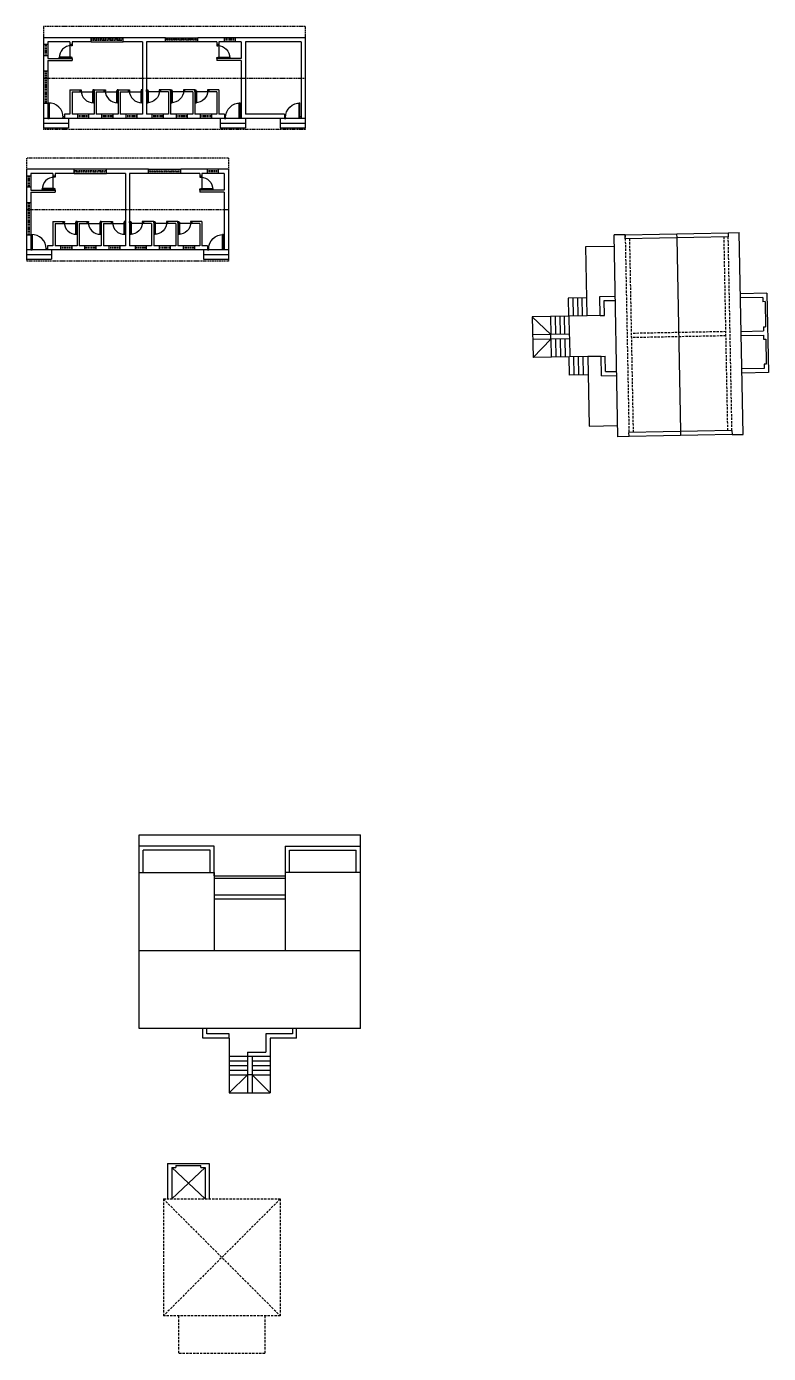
# Model space of a CAD drawing. Extents: x 2080 to 102399, y 2071 to 93424.
# Drawn here: x 87073 to 88672, y 64133 to 66992 of the extents above; entities that cross this region are included whole.
import ezdxf

# ---------------------------------------------------------------- set-up
doc = ezdxf.new("R2010")
doc.units = 0
doc.header["$LTSCALE"] = 20
doc.header["$MEASUREMENT"] = 0
doc.linetypes.add('HIDDEN', pattern=[0.375, 0.25, -0.125])
doc.linetypes.add('HIDDEN2', pattern=[0.1875, 0.125, -0.0625])
for name, color, linetype in [('DOOR', 1, 'Continuous'), ('Roof lilne', 31, 'Continuous'), ('wall', 13, 'Continuous'), ('WINDOW', 4, 'Continuous'), ('winsill', 5, 'Continuous')]:
    doc.layers.add(name, color=color, linetype=linetype)

# ---------------------------------------------------------------- blocks, each defined once
blk = doc.blocks.new('DR1H902')
at = {"color": 0}
for p, q in [((-0.5, 0), (-0.5, 1)), ((-0.5, 1), (-0.45, 1)), ((-0.45, 0), (-0.45, 1)), ((-0.5, 0), (-0.45, 0))]:
    blk.add_line(p, q, dxfattribs=at)
blk.add_arc((-0.5, 0), 1, 0, 91.70698, dxfattribs=at)
blk = doc.blocks.new('A$C3B4262AC')
at = {"layer": 'DOOR'}
for p, q in [((0, 4), (0, 0)), ((2.5, 4), (0, 4)), ((0, 0), (3, 0)), ((2.5, 2.25), (2.5, 4)), ((3, 2.25), (2.5, 2.25)), ((3, 0), (3, 2.25))]:
    blk.add_line(p, q, dxfattribs=at)
blk = doc.blocks.new('A$C1F9E242A')
blk.add_blockref('A$C3B4262AC', (0, 0))
at = {"xscale": -1}
blk.add_blockref('A$C3B4262AC', (36, 0), dxfattribs=at)
at = {"layer": 'DOOR', "xscale": -31, "yscale": 31, "zscale": 68.88888888888889}
blk.add_blockref('DR1H902', (18, 2.2), dxfattribs=at)
blk = doc.blocks.new('*U174')
at = {"xscale": -1, "rotation": 180}
blk.add_blockref('A$C1F9E242A', (-36, 2), dxfattribs=at)
blk = doc.blocks.new('*U176')
at = {"xscale": -1, "rotation": 180}
blk.add_blockref('A$C1F9E242A', (-36, 2), dxfattribs=at)
blk = doc.blocks.new('A$C624D1B1E')
at = {"ltscale": 0.5}
for p, q in [((-100, 38.2), (-100, 8.2)), ((221, 38.2), (221, 8.2)), ((-78, -63.8), (-48, -63.8)), ((-26, -63.8), (4, -63.8)), ((26, -63.8), (56, -63.8)), ((95, -63.8), (65, -63.8)), ((147, -63.8), (117, -63.8)), ((199, -63.8), (169, -63.8)), ((-286, -120.8), (-286, -140.8)), ((-232, -130.8), (-286, -130.8)), ((-232, -140.8), (-286, -140.8)), ((-277, -120.8), (-241, -120.8)), ((-232, -120.8), (-232, -140.8)), ((-157, -120.8), (-157, -140.8)), ((-103, -130.8), (-157, -130.8)), ((-103, -140.8), (-157, -140.8)), ((-148, -120.8), (-112, -120.8)), ((-103, -120.8), (-103, -140.8)), ((224, -120.8), (224, -140.8)), ((278, -130.8), (224, -130.8)), ((278, -140.8), (224, -140.8)), ((233, -120.8), (269, -120.8)), ((278, -120.8), (278, -140.8))]:
    blk.add_line(p, q, dxfattribs=at)
at = {"layer": 'Roof lilne', "linetype": 'HIDDEN2'}
for p, q in [((-286, 77.2), (-286, -144.8)), ((-286, 77.2), (278, 77.2)), ((278, 77.2), (278, -144.8)), ((278, -33.8), (-286, -33.8)), ((-286, -144.8), (278, -144.8))]:
    blk.add_line(p, q, dxfattribs=at)
at = {"layer": 'wall', "ltscale": 0.5}
for p, q in [((-286, 53.2), (-286, -120.8)), ((-286, 53.2), (-136, 53.2)), ((-277, 44.2), (-277, -120.8)), ((-277, 44.2), (-157, 44.2)), ((-157, 44.2), (-157, -111.8)), ((-148, 44.2), (-148, 8.2)), ((-148, 44.2), (-136, 44.2)), ((-136, 44.2), (-136, 53.2)), ((-112, 53.2), (-54.5, 53.2)), ((-112, 44.2), (-112, 53.2)), ((-112, 44.2), (-100, 44.2)), ((-100, 44.2), (-100, 38.2)), ((-95.5, 38.2), (-100, 38.2)), ((-95.5, 44.2), (-95.5, 38.2)), ((-95.5, 44.2), (-54.5, 44.2)), ((-54.5, 44.2), (-54.5, 53.2)), ((15, 53.2), (106, 53.2)), ((15, 44.2), (15, 53.2)), ((15, 44.2), (56, 44.2)), ((56, 44.2), (56, -111.8)), ((65, 44.2), (65, -111.8)), ((65, 44.2), (106, 44.2)), ((106, 44.2), (106, 53.2)), ((175.5, 53.2), (278, 53.2)), ((175.5, 44.2), (175.5, 53.2)), ((175.5, 44.2), (216.5, 44.2)), ((216.5, 44.2), (216.5, 38.2)), ((216.5, 38.2), (221, 38.2)), ((221, 44.2), (269, 44.2)), ((221, 44.2), (221, 38.2)), ((269, 44.2), (269, 38.2)), ((269, 38.2), (278, 38.2)), ((278, 53.2), (278, 38.2)), ((-148, 8.2), (-95.5, 8.2)), ((-148, 3.7), (-148, -120.8)), ((-148, 3.7), (-95.5, 3.7)), ((-95.5, 8.2), (-95.5, 3.7)), ((216.5, 8.2), (216.5, 3.7)), ((269, 8.2), (216.5, 8.2)), ((269, 3.7), (216.5, 3.7)), ((269, 14.2), (269, 8.2)), ((269, 14.2), (278, 14.2)), ((269, 3.7), (269, -19.3)), ((278, 14.2), (278, -19.3)), ((269, -19.3), (278, -19.3)), ((-100, -59.3), (-100, -111.8)), ((-100, -59.3), (-78, -59.3)), ((-95.5, -63.8), (-95.5, -111.8)), ((-95.5, -63.8), (-78, -63.8)), ((-78, -59.3), (-78, -63.8)), ((-48, -59.3), (-48, -111.8)), ((-48, -59.3), (-26, -59.3)), ((-43.5, -63.8), (-43.5, -111.8)), ((-43.5, -63.8), (-26, -63.8)), ((-26, -59.3), (-26, -63.8)), ((4, -59.3), (4, -111.8)), ((4, -59.3), (26, -59.3)), ((8.5, -63.8), (8.5, -111.8)), ((8.5, -63.8), (26, -63.8)), ((26, -59.3), (26, -63.8)), ((117, -59.3), (95, -59.3)), ((95, -59.3), (95, -63.8)), ((112.5, -63.8), (95, -63.8)), ((112.5, -63.8), (112.5, -111.8)), ((117, -59.3), (117, -111.8)), ((169, -59.3), (147, -59.3)), ((147, -59.3), (147, -63.8)), ((164.5, -63.8), (147, -63.8)), ((164.5, -63.8), (164.5, -111.8)), ((169, -59.3), (169, -111.8)), ((221, -59.3), (199, -59.3)), ((199, -59.3), (199, -63.8)), ((216.5, -63.8), (199, -63.8)), ((216.5, -63.8), (216.5, -111.8)), ((221, -59.3), (221, -111.8)), ((-241, -111.8), (-241, -120.8)), ((-241, -111.8), (-157, -111.8)), ((-112, -111.8), (-112, -120.8)), ((-112, -111.8), (-100, -111.8)), ((-95.5, -111.8), (-83.7, -111.8)), ((-83.7, -111.8), (-83.7, -120.8)), ((-59.7, -111.8), (-48, -111.8)), ((-59.7, -111.8), (-59.7, -120.8)), ((-43.5, -111.8), (-31.7, -111.8)), ((-31.7, -111.8), (-31.7, -120.8)), ((-7.7, -111.8), (4, -111.8)), ((-7.7, -111.8), (-7.7, -120.8)), ((8.5, -111.8), (20.3, -111.8)), ((20.3, -111.8), (20.3, -120.8)), ((44.3, -111.8), (56, -111.8)), ((44.3, -111.8), (44.3, -120.8)), ((65, -111.8), (76.8, -111.8)), ((76.8, -111.8), (76.8, -120.8)), ((100.8, -111.8), (112.5, -111.8)), ((100.8, -111.8), (100.8, -120.8)), ((117, -111.8), (128.8, -111.8)), ((128.8, -111.8), (128.8, -120.8)), ((152.8, -111.8), (164.5, -111.8)), ((152.8, -111.8), (152.8, -120.8)), ((169, -111.8), (180.8, -111.8)), ((180.8, -111.8), (180.8, -120.8)), ((204.8, -111.8), (216.5, -111.8)), ((204.8, -111.8), (204.8, -120.8)), ((221, -111.8), (233, -111.8)), ((233, -111.8), (233, -120.8)), ((269, -88.8), (269, -120.8)), ((269, -88.8), (278, -88.8)), ((278, -88.8), (278, -120.8)), ((-286, -120.8), (-277, -120.8)), ((-241, -120.8), (-148, -120.8)), ((-112, -120.8), (-83.7, -120.8)), ((-59.7, -120.8), (-31.7, -120.8)), ((-7.7, -120.8), (20.3, -120.8)), ((44.3, -120.8), (76.8, -120.8)), ((100.8, -120.8), (128.8, -120.8)), ((152.8, -120.8), (180.8, -120.8)), ((204.8, -120.8), (233, -120.8)), ((269, -120.8), (278, -120.8))]:
    blk.add_line(p, q, dxfattribs=at)
at = {"layer": 'WINDOW', "linetype": 'HIDDEN', "ltscale": 0.5}
for p, q in [((-136, 49.7), (-112, 49.7)), ((-136, 47.7), (-112, 47.7)), ((15, 49.7), (-54.5, 49.7)), ((-54.5, 47.7), (15, 47.7)), ((106, 49.7), (175.5, 49.7)), ((175.5, 47.7), (106, 47.7)), ((272.5, 38.2), (272.5, 14.2)), ((274.5, 38.2), (274.5, 14.2)), ((272.5, -19.3), (272.5, -88.8)), ((274.5, -19.3), (274.5, -88.8)), ((-83.7, -115.3), (-59.7, -115.3)), ((-83.7, -117.3), (-59.7, -117.3)), ((-31.7, -115.3), (-7.7, -115.3)), ((-31.7, -117.3), (-7.7, -117.3)), ((20.3, -115.3), (44.3, -115.3)), ((20.3, -117.3), (44.3, -117.3)), ((76.8, -115.3), (100.8, -115.3)), ((76.8, -117.3), (100.8, -117.3)), ((128.8, -115.3), (152.8, -115.3)), ((128.8, -117.3), (152.8, -117.3)), ((180.8, -115.3), (204.8, -115.3)), ((180.8, -117.3), (204.8, -117.3))]:
    blk.add_line(p, q, dxfattribs=at)
at = {"layer": 'winsill', "ltscale": 0.5}
for p, q in [((-136, 53.2), (-112, 53.2)), ((-136, 44.2), (-112, 44.2)), ((15, 53.2), (-54.5, 53.2)), ((-54.5, 44.2), (15, 44.2)), ((106, 53.2), (175.5, 53.2)), ((175.5, 44.2), (106, 44.2)), ((269, 38.2), (269, 14.2)), ((278, 38.2), (278, 14.2)), ((269, -19.3), (269, -88.8)), ((278, -19.3), (278, -88.8)), ((-83.7, -111.8), (-59.7, -111.8)), ((-31.7, -111.8), (-7.7, -111.8)), ((20.3, -111.8), (44.3, -111.8)), ((76.8, -111.8), (100.8, -111.8)), ((128.8, -111.8), (152.8, -111.8)), ((180.8, -111.8), (204.8, -111.8)), ((-83.7, -120.8), (-59.7, -120.8)), ((-31.7, -120.8), (-7.7, -120.8)), ((20.3, -120.8), (44.3, -120.8)), ((76.8, -120.8), (100.8, -120.8)), ((128.8, -120.8), (152.8, -120.8)), ((180.8, -120.8), (204.8, -120.8))]:
    blk.add_line(p, q, dxfattribs=at)
at = {"layer": 'DOOR', "yscale": 0.8333333333334849}
for p, xscale, zscale, rotation in [((-97.2, 8.2), 0.8333333333334849, 0.8333333333334849, 270), ((218.2, 8.2), -0.8333333333334849, 0.8333333333333334, 90)]:
    blk.add_blockref('*U174', p, dxfattribs=dict(at, xscale=xscale, zscale=zscale, rotation=rotation))
for name, p, xscale, zscale in [('*U174', (-48, -60.9), 0.8333333333334849, 0.8333333333334849), ('*U174', (4, -60.9), 0.8333333333334849, 0.8333333333334849), ('*U176', (56, -60.9), 0.8333333333334849, 0.8333333333334849), ('*U174', (65, -60.9), -0.8333333333334849, 0.8333333333333334), ('*U174', (117, -60.9), -0.8333333333334849, 0.8333333333333334), ('*U174', (169, -60.9), -0.8333333333334849, 0.8333333333333334)]:
    blk.add_blockref(name, p, dxfattribs=dict(at, xscale=xscale, zscale=zscale))
at = {"layer": 'DOOR', "rotation": 180}
for p in [(-277, -118.8), (-148, -118.8)]:
    blk.add_blockref('*U174', p, dxfattribs=at)
at = {"layer": 'DOOR', "xscale": -1, "rotation": 180}
blk.add_blockref('*U174', (269, -118.8), dxfattribs=at)
blk = doc.blocks.new('*U180')
at = {"xscale": -1, "rotation": 180}
blk.add_blockref('A$C1F9E242A', (-36, 2), dxfattribs=at)
blk = doc.blocks.new('*U181')
at = {"xscale": -1, "rotation": 180}
blk.add_blockref('A$C1F9E242A', (-36, 2), dxfattribs=at)
blk = doc.blocks.new('A$C61A40646')
at = {"ltscale": 0.5}
for p, q in [((57, -15), (57, -45)), ((378, -15), (378, -45)), ((79, -117), (109, -117)), ((131, -117), (161, -117)), ((183, -117), (213, -117)), ((252, -117), (222, -117)), ((304, -117), (274, -117)), ((356, -117), (326, -117)), ((0, -174), (0, -194)), ((0, -184), (54, -184)), ((0, -194), (54, -194)), ((45, -174), (9, -174)), ((54, -174), (54, -194)), ((381, -174), (381, -194)), ((381, -184), (435, -184)), ((381, -194), (435, -194)), ((426, -174), (390, -174)), ((435, -174), (435, -194))]:
    blk.add_line(p, q, dxfattribs=at)
at = {"layer": 'Roof lilne', "linetype": 'HIDDEN2'}
for p, q in [((435, 24), (0, 24)), ((0, 24), (0, -198)), ((435, 24), (435, -198)), ((0, -87), (435, -87)), ((435, -198), (0, -198))]:
    blk.add_line(p, q, dxfattribs=at)
at = {"layer": 'wall', "ltscale": 0.5}
for p, q in [((102.5, 0), (0, 0)), ((0, 0), (0, -15)), ((102.5, -9), (102.5, 0)), ((172, -9), (172, 0)), ((263, 0), (172, 0)), ((263, -9), (263, 0)), ((332.5, -9), (332.5, 0)), ((390, 0), (332.5, 0)), ((390, -9), (390, 0)), ((414, -9), (414, 0)), ((435, 0), (414, 0)), ((435, 0), (435, -174)), ((9, -15), (0, -15)), ((57, -9), (9, -9)), ((9, -9), (9, -15)), ((57, -9), (57, -15)), ((61.5, -15), (57, -15)), ((61.5, -9), (61.5, -15)), ((102.5, -9), (61.5, -9)), ((213, -9), (172, -9)), ((213, -9), (213, -165)), ((263, -9), (222, -9)), ((222, -9), (222, -165)), ((373.5, -9), (332.5, -9)), ((373.5, -9), (373.5, -15)), ((373.5, -15), (378, -15)), ((390, -9), (378, -9)), ((378, -9), (378, -15)), ((426, -9), (414, -9)), ((426, -9), (426, -45)), ((9, -39), (0, -39)), ((0, -39), (0, -72.5)), ((9, -39), (9, -45)), ((9, -45), (61.5, -45)), ((9, -49.5), (61.5, -49.5)), ((9, -49.5), (9, -72.5)), ((61.5, -45), (61.5, -49.5)), ((426, -45), (373.5, -45)), ((373.5, -45), (373.5, -49.5)), ((426, -49.5), (373.5, -49.5)), ((426, -49.5), (426, -174)), ((9, -72.5), (0, -72.5)), ((57, -112.5), (79, -112.5)), ((57, -112.5), (57, -165)), ((79, -112.5), (79, -117)), ((109, -112.5), (131, -112.5)), ((109, -112.5), (109, -165)), ((131, -112.5), (131, -117)), ((161, -112.5), (183, -112.5)), ((161, -112.5), (161, -165)), ((183, -112.5), (183, -117)), ((252, -112.5), (252, -117)), ((274, -112.5), (252, -112.5)), ((274, -112.5), (274, -165)), ((304, -112.5), (304, -117)), ((326, -112.5), (304, -112.5)), ((326, -112.5), (326, -165)), ((356, -112.5), (356, -117)), ((378, -112.5), (356, -112.5)), ((378, -112.5), (378, -165)), ((9, -142), (0, -142)), ((0, -142), (0, -174)), ((9, -142), (9, -174)), ((61.5, -117), (79, -117)), ((61.5, -117), (61.5, -165)), ((113.5, -117), (131, -117)), ((113.5, -117), (113.5, -165)), ((165.5, -117), (183, -117)), ((165.5, -117), (165.5, -165)), ((269.5, -117), (252, -117)), ((269.5, -117), (269.5, -165)), ((321.5, -117), (304, -117)), ((321.5, -117), (321.5, -165)), ((373.5, -117), (356, -117)), ((373.5, -117), (373.5, -165)), ((45, -165), (45, -174)), ((57, -165), (45, -165)), ((73.25, -165), (61.5, -165)), ((73.25, -165), (73.25, -174)), ((97.25, -165), (97.25, -174)), ((109, -165), (97.25, -165)), ((125.25, -165), (113.5, -165)), ((125.25, -165), (125.25, -174)), ((149.25, -165), (149.25, -174)), ((161, -165), (149.25, -165)), ((177.25, -165), (165.5, -165)), ((177.25, -165), (177.25, -174)), ((201.25, -165), (201.25, -174)), ((213, -165), (201.25, -165)), ((233.75, -165), (222, -165)), ((233.75, -165), (233.75, -174)), ((257.75, -165), (257.75, -174)), ((269.5, -165), (257.75, -165)), ((285.75, -165), (274, -165)), ((285.75, -165), (285.75, -174)), ((309.75, -165), (309.75, -174)), ((321.5, -165), (309.75, -165)), ((337.75, -165), (326, -165)), ((337.75, -165), (337.75, -174)), ((361.75, -165), (361.75, -174)), ((373.5, -165), (361.75, -165)), ((390, -165), (378, -165)), ((390, -165), (390, -174)), ((9, -174), (0, -174)), ((73.25, -174), (45, -174)), ((125.25, -174), (97.25, -174)), ((177.25, -174), (149.25, -174)), ((233.75, -174), (201.25, -174)), ((285.75, -174), (257.75, -174)), ((337.75, -174), (309.75, -174)), ((390, -174), (361.75, -174)), ((435, -174), (426, -174))]:
    blk.add_line(p, q, dxfattribs=at)
at = {"layer": 'WINDOW', "linetype": 'HIDDEN', "ltscale": 0.5}
for p, q in [((3.5, -15), (3.5, -39)), ((5.5, -15), (5.5, -39)), ((172, -3.5), (102.5, -3.5)), ((102.5, -5.5), (172, -5.5)), ((263, -3.5), (332.5, -3.5)), ((332.5, -5.5), (263, -5.5)), ((414, -3.5), (390, -3.5)), ((414, -5.5), (390, -5.5)), ((3.5, -72.5), (3.5, -142)), ((5.5, -72.5), (5.5, -142)), ((97.25, -168.5), (73.25, -168.5)), ((97.25, -170.5), (73.25, -170.5)), ((149.25, -168.5), (125.25, -168.5)), ((149.25, -170.5), (125.25, -170.5)), ((201.25, -168.5), (177.25, -168.5)), ((201.25, -170.5), (177.25, -170.5)), ((257.75, -168.5), (233.75, -168.5)), ((257.75, -170.5), (233.75, -170.5)), ((309.75, -168.5), (285.75, -168.5)), ((309.75, -170.5), (285.75, -170.5)), ((361.75, -168.5), (337.75, -168.5)), ((361.75, -170.5), (337.75, -170.5))]:
    blk.add_line(p, q, dxfattribs=at)
at = {"layer": 'winsill', "ltscale": 0.5}
for p, q in [((172, 0), (102.5, 0)), ((263, 0), (332.5, 0)), ((414, 0), (390, 0)), ((0, -15), (0, -39)), ((9, -15), (9, -39)), ((102.5, -9), (172, -9)), ((332.5, -9), (263, -9)), ((414, -9), (390, -9)), ((0, -72.5), (0, -142)), ((9, -72.5), (9, -142)), ((97.25, -165), (73.25, -165)), ((149.25, -165), (125.25, -165)), ((201.25, -165), (177.25, -165)), ((257.75, -165), (233.75, -165)), ((309.75, -165), (285.75, -165)), ((361.75, -165), (337.75, -165)), ((97.25, -174), (73.25, -174)), ((149.25, -174), (125.25, -174)), ((201.25, -174), (177.25, -174)), ((257.75, -174), (233.75, -174)), ((309.75, -174), (285.75, -174)), ((361.75, -174), (337.75, -174))]:
    blk.add_line(p, q, dxfattribs=at)
at = {"layer": 'DOOR', "xscale": 0.8333333333284827, "yscale": 0.8333333333284827, "zscale": 0.8333333333284827, "rotation": 270}
blk.add_blockref('*U180', (59.83, -45), dxfattribs=at)
at = {"layer": 'DOOR', "extrusion": (0, 0, -1), "xscale": 0.8333333333284827, "yscale": 0.8333333333284827, "zscale": -0.8333333333333334, "rotation": 270}
blk.add_blockref('*U180', (-375.17, -45), dxfattribs=at)
at = {"layer": 'DOOR', "xscale": 0.8333333333357587, "yscale": 0.8333333333357587, "zscale": 0.8333333333357587}
for p in [(109, -114.17), (161, -114.17), (213, -114.17)]:
    blk.add_blockref('*U180', p, dxfattribs=at)
at = {"layer": 'DOOR', "extrusion": (0, 0, -1), "xscale": 0.8333333333357587, "yscale": 0.8333333333357587, "zscale": -0.8333333333333334}
for name, p in [('*U181', (-222, -114.17)), ('*U180', (-274, -114.17)), ('*U180', (-326, -114.17))]:
    blk.add_blockref(name, p, dxfattribs=at)
at = {"layer": 'DOOR', "rotation": 180}
blk.add_blockref('*U180', (9, -172), dxfattribs=at)
at = {"layer": 'DOOR', "extrusion": (0, 0, -1), "zscale": -1, "rotation": 180}
blk.add_blockref('*U180', (-426, -172), dxfattribs=at)
blk = doc.blocks.new('A$C5F427F23')
for p, q in [((-440.2, 145.1), (-440.2, 169.1)), ((-440.2, 169.1), (36.8, 169.1)), ((-440.2, 88.1), (-440.2, 145.1)), ((-278.2, 145.1), (-440.2, 145.1)), ((-278.2, 80.6), (-278.2, 145.1)), ((-125.2, 145.1), (-125.2, 80.6)), ((-125.2, 145.1), (36.8, 145.1)), ((36.8, 145.1), (36.8, 169.1)), ((36.8, 88.1), (36.8, 145.1)), ((-431.2, 88.1), (-431.2, 136.1)), ((-287.2, 136.1), (-431.2, 136.1)), ((-287.2, 88.1), (-287.2, 136.1)), ((-116.2, 136.1), (27.8, 136.1)), ((-116.2, 88.1), (-116.2, 136.1)), ((27.8, 88.1), (27.8, 136.1)), ((-278.2, 80.6), (-125.2, 80.6)), ((-278.2, 76.1), (-125.2, 76.1))]:
    blk.add_line(p, q)
at = {"color": 9}
for p, q in [((-302.7, -268.9), (-302.7, -247.9)), ((-293.7, -259.9), (-293.7, -247.9)), ((-109.7, -247.9), (-109.7, -259.9)), ((-100.7, -268.9), (-100.7, -247.9)), ((-245.7, -268.9), (-302.7, -268.9)), ((-245.7, -259.9), (-293.7, -259.9)), ((-245.7, -268.9), (-245.7, -259.9)), ((-245.7, -268.9), (-245.7, -386.9)), ((-109.7, -259.9), (-166.7, -259.9)), ((-166.7, -259.9), (-166.7, -298.9)), ((-100.7, -268.9), (-157.7, -268.9)), ((-157.7, -268.9), (-157.7, -386.9)), ((-245.7, -307.9), (-206.7, -307.9)), ((-206.7, -298.9), (-166.7, -298.9)), ((-206.7, -298.9), (-206.7, -347.9)), ((-206.7, -307.9), (-196.7, -307.9)), ((-196.7, -307.9), (-157.7, -307.9)), ((-196.7, -307.9), (-196.7, -347.9)), ((-245.7, -317.9), (-206.7, -317.9)), ((-245.7, -327.9), (-206.7, -327.9)), ((-245.7, -337.9), (-206.7, -337.9)), ((-196.7, -317.9), (-157.7, -317.9)), ((-196.7, -327.9), (-157.7, -327.9)), ((-196.7, -337.9), (-157.7, -337.9)), ((-245.7, -347.9), (-206.7, -347.9)), ((-206.7, -347.9), (-245.7, -386.9)), ((-206.7, -347.9), (-206.7, -386.9)), ((-196.7, -347.9), (-206.7, -347.9)), ((-196.7, -347.9), (-157.7, -347.9)), ((-196.7, -347.9), (-196.7, -386.9)), ((-196.7, -347.9), (-157.7, -386.9)), ((-245.7, -386.9), (-157.7, -386.9))]:
    blk.add_line(p, q, dxfattribs=at)
at = {"layer": 'wall', "color": 2}
for p, q in [((-440.2, -247.9), (-440.2, 88.1)), ((-440.2, 88.1), (-278.2, 88.1)), ((-278.2, 88.1), (-278.2, -79.9)), ((-125.2, 88.1), (-125.2, -79.9)), ((36.8, 88.1), (-125.2, 88.1)), ((36.8, -247.9), (36.8, 88.1)), ((-278.2, 40.1), (-125.2, 40.1)), ((-278.2, 31.1), (-125.2, 31.1)), ((-440.2, -79.9), (36.8, -79.9)), ((36.8, -247.9), (-440.2, -247.9))]:
    blk.add_line(p, q, dxfattribs=at)
blk = doc.blocks.new('A$C761D436A')
for p, q in [((-122, 252.4), (-122, 175.9)), ((-122, 252.4), (-32, 252.4)), ((-113, 243.4), (-113, 175.9)), ((-113, 243.4), (-104, 243.4)), ((-113, 243.4), (-41, 175.9)), ((-41, 243.4), (-113, 175.9)), ((-104, 247.9), (-104, 243.4)), ((-104, 247.9), (-50, 247.9)), ((-50, 243.4), (-50, 247.9)), ((-50, 243.4), (-41, 243.4)), ((-41, 243.4), (-41, 175.9)), ((-32, 252.4), (-32, 175.9))]:
    blk.add_line(p, q)
at = {"layer": 'Roof lilne', "linetype": 'HIDDEN'}
for p, q in [((-131, 175.9), (-131, -76.1)), ((-131, 175.9), (121, 175.9)), ((-131, 175.9), (121, -76.1)), ((121, 175.9), (-131, -76.1)), ((121, 175.9), (121, -76.1)), ((121, -76.1), (-131, -76.1)), ((-98, -76.1), (-98, -157.1)), ((88, -76.1), (88, -157.1)), ((88, -157.1), (-98, -157.1))]:
    blk.add_line(p, q, dxfattribs=at)

msp = doc.modelspace()

# ---------------------------------------------------------------- linework, layer by layer
for p, q in [((88280.331, 66408.2), (88240.339, 66407.428)), ((88308.787, 66410.753), (88341.781, 66411.39)), ((88309.579, 66369.758), (88308.787, 66410.753)), ((88317.959, 66401.929), (88341.955, 66402.392)), ((88318.577, 66369.932), (88317.959, 66401.929)), ((88668.72, 66417.698), (88611.731, 66416.597)), ((88659.896, 66408.526), (88611.905, 66407.599)), ((88659.896, 66408.526), (88660.069, 66399.528)), ((88664.569, 66399.614), (88660.069, 66399.528)), ((88664.569, 66399.614), (88665.611, 66345.625)), ((88668.72, 66417.698), (88672.022, 66246.73)), ((88281.084, 66369.207), (88163.106, 66366.929)), ((88202.099, 66367.682), (88202.852, 66328.689)), ((88212.097, 66367.875), (88212.85, 66328.882)), ((88222.095, 66368.068), (88222.848, 66329.076)), ((88232.093, 66368.261), (88232.846, 66329.269)), ((88242.092, 66368.454), (88242.845, 66329.462)), ((88309.579, 66369.758), (88281.084, 66369.207)), ((88309.579, 66369.758), (88318.577, 66369.932)), ((88163.106, 66366.929), (88164.805, 66278.945)), ((88202.852, 66328.689), (88163.106, 66366.929)), ((88661.112, 66345.538), (88665.611, 66345.625)), ((88661.112, 66345.538), (88661.286, 66336.539)), ((88202.852, 66328.689), (88163.859, 66327.936)), ((88203.045, 66318.691), (88164.052, 66317.938)), ((88203.045, 66318.691), (88164.805, 66278.945)), ((88203.045, 66318.691), (88203.798, 66279.699)), ((88213.043, 66318.884), (88213.796, 66279.892)), ((88223.041, 66319.077), (88223.794, 66280.085)), ((88233.039, 66319.27), (88233.792, 66280.278)), ((88243.038, 66319.464), (88243.791, 66280.471)), ((88613.295, 66335.613), (88661.286, 66336.539)), ((88613.469, 66326.614), (88661.46, 66327.541)), ((88661.46, 66327.541), (88661.633, 66318.543)), ((88661.633, 66318.543), (88666.133, 66318.63)), ((88666.133, 66318.63), (88667.175, 66264.64)), ((88282.783, 66281.224), (88164.805, 66278.945)), ((88311.278, 66281.774), (88282.783, 66281.224)), ((88311.278, 66281.774), (88320.276, 66281.948)), ((88312.089, 66239.785), (88311.278, 66281.774)), ((88320.913, 66248.957), (88320.276, 66281.948)), ((88662.85, 66255.554), (88614.859, 66254.628)), ((88667.175, 66264.64), (88662.676, 66264.553)), ((88662.676, 66264.553), (88662.85, 66255.554)), ((88283.536, 66242.231), (88243.544, 66241.459)), ((88312.089, 66239.785), (88345.083, 66240.422)), ((88320.913, 66248.957), (88344.909, 66249.42)), ((88672.022, 66246.73), (88615.033, 66245.629))]:
    msp.add_line(p, q)
at = {"lineweight": -2}
for p, q in [((88240.339, 66407.428), (88241.092, 66368.435)), ((88250.337, 66407.621), (88251.09, 66368.628)), ((88260.335, 66407.814), (88261.088, 66368.821)), ((88271.086, 66369.014), (88270.333, 66408.007)), ((88243.544, 66241.459), (88242.791, 66280.452)), ((88253.542, 66241.652), (88252.789, 66280.645)), ((88263.54, 66241.845), (88262.787, 66280.838)), ((88273.538, 66242.038), (88272.785, 66281.031))]:
    msp.add_line(p, q, dxfattribs=at)
at = {"layer": 'Roof lilne'}
for p, q in [((88363.228, 66543.823), (88339.233, 66543.36)), ((88347.632, 66108.441), (88339.233, 66543.36)), ((88585.187, 66548.109), (88609.182, 66548.573)), ((88617.581, 66113.654), (88609.182, 66548.573)), ((88278.207, 66518.18), (88339.696, 66519.367)), ((88281.084, 66369.207), (88278.207, 66518.18)), ((88474.381, 66536.968), (88482.433, 66120.046)), ((88282.783, 66281.224), (88285.68, 66131.249)), ((88285.68, 66131.249), (88347.168, 66132.436)), ((88593.586, 66113.191), (88617.581, 66113.654)), ((88371.627, 66108.904), (88347.632, 66108.441))]:
    msp.add_line(p, q, dxfattribs=at)
at = {"layer": 'wall', "color": 2}
for p, q in [((88363.228, 66543.823), (88585.187, 66548.109)), ((88363.402, 66534.825), (88363.228, 66543.823)), ((88585.36, 66539.111), (88363.402, 66534.825)), ((88474.207, 66545.966), (88474.381, 66536.968)), ((88585.187, 66548.109), (88585.36, 66539.111)), ((88593.412, 66122.189), (88371.453, 66117.902)), ((88371.627, 66108.904), (88371.453, 66117.902)), ((88593.586, 66113.191), (88371.627, 66108.904)), ((88482.433, 66120.046), (88482.606, 66111.047)), ((88593.412, 66122.189), (88593.586, 66113.191))]:
    msp.add_line(p, q, dxfattribs=at)
at = {"layer": 'wall', "color": 7, "linetype": 'HIDDEN'}
for p, q in [((88363.228, 66543.823), (88371.453, 66117.902)), ((88584.414, 66122.015), (88576.362, 66538.937)), ((88593.412, 66122.189), (88585.36, 66539.111)), ((88372.4, 66534.999), (88380.452, 66118.076)), ((88580.301, 66334.975), (88376.339, 66331.037)), ((88580.475, 66325.977), (88376.513, 66322.038))]:
    msp.add_line(p, q, dxfattribs=at)
at = {"layer": 'wall'}
for p, q in [((88242.845, 66329.462), (88202.852, 66328.689)), ((88203.045, 66318.691), (88202.852, 66328.689)), ((88243.038, 66319.464), (88203.045, 66318.691)), ((88242.845, 66329.462), (88243.038, 66319.464))]:
    msp.add_line(p, q, dxfattribs=at)

# ---------------------------------------------------------------- block references
at = {"ltscale": 0.5, "xscale": -1}
msp.add_blockref('A$C624D1B1E', (87387.797, 66915.245), dxfattribs=at)
at = {"ltscale": 0.5}
for name, p in [('A$C61A40646', (87073.233, 66685.074)), ('A$C5F427F23', (87755.811, 65081.44)), ('A$C761D436A', (87499.05, 64290.141))]:
    msp.add_blockref(name, p, dxfattribs=at)

doc.saveas('drawing.dxf')
